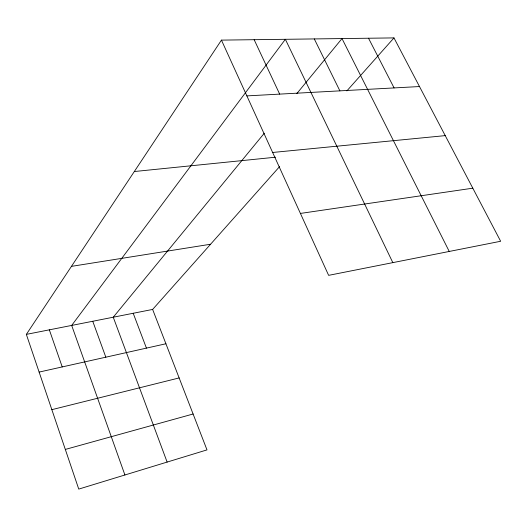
<?xml version="1.0" encoding="UTF-8"?>
<svg xmlns="http://www.w3.org/2000/svg" width="527" height="527" viewBox="0 0 527 527"><rect width="100%" height="100%" fill="white"/><g stroke="black" fill="none" stroke-linecap="round" stroke-linejoin="round"><path stroke-width="0.79" d="M279.639 166.539L152.632 309.435L206.992 449.893L78.754 489.096L26.35 334.381L221.445 40.118L393.972 37.904L500.65 241.267L328.631 275.351L221.445 40.118M264.297 133.219L113.252 317.214L167.125 462.08M296.806 93.615L341.997 38.57L449.248 251.451M346.871 90.894L393.972 37.904M65.322 449.432L193.099 414.005M51.85 409.663L179.14 377.931M39.117 372.082L165.919 343.769M26.35 334.381L152.632 309.435M71.441 266.366L210.576 244.238M300.416 213.428L472.805 188.185M134.319 171.532L275.516 157.211M272.643 152.474L445.236 135.623M246.86 95.894L419.492 86.547M368.525 38.227L394.091 87.923M314.296 38.926L339.889 90.861M392.826 262.63L285.364 39.301L71.679 325.429L124.912 474.985M254.159 39.696L279.666 94.122M133.206 313.269L146.427 348.116M92.752 321.266L105.828 357.187M49.34 329.843L62.226 366.917"/></g></svg>
